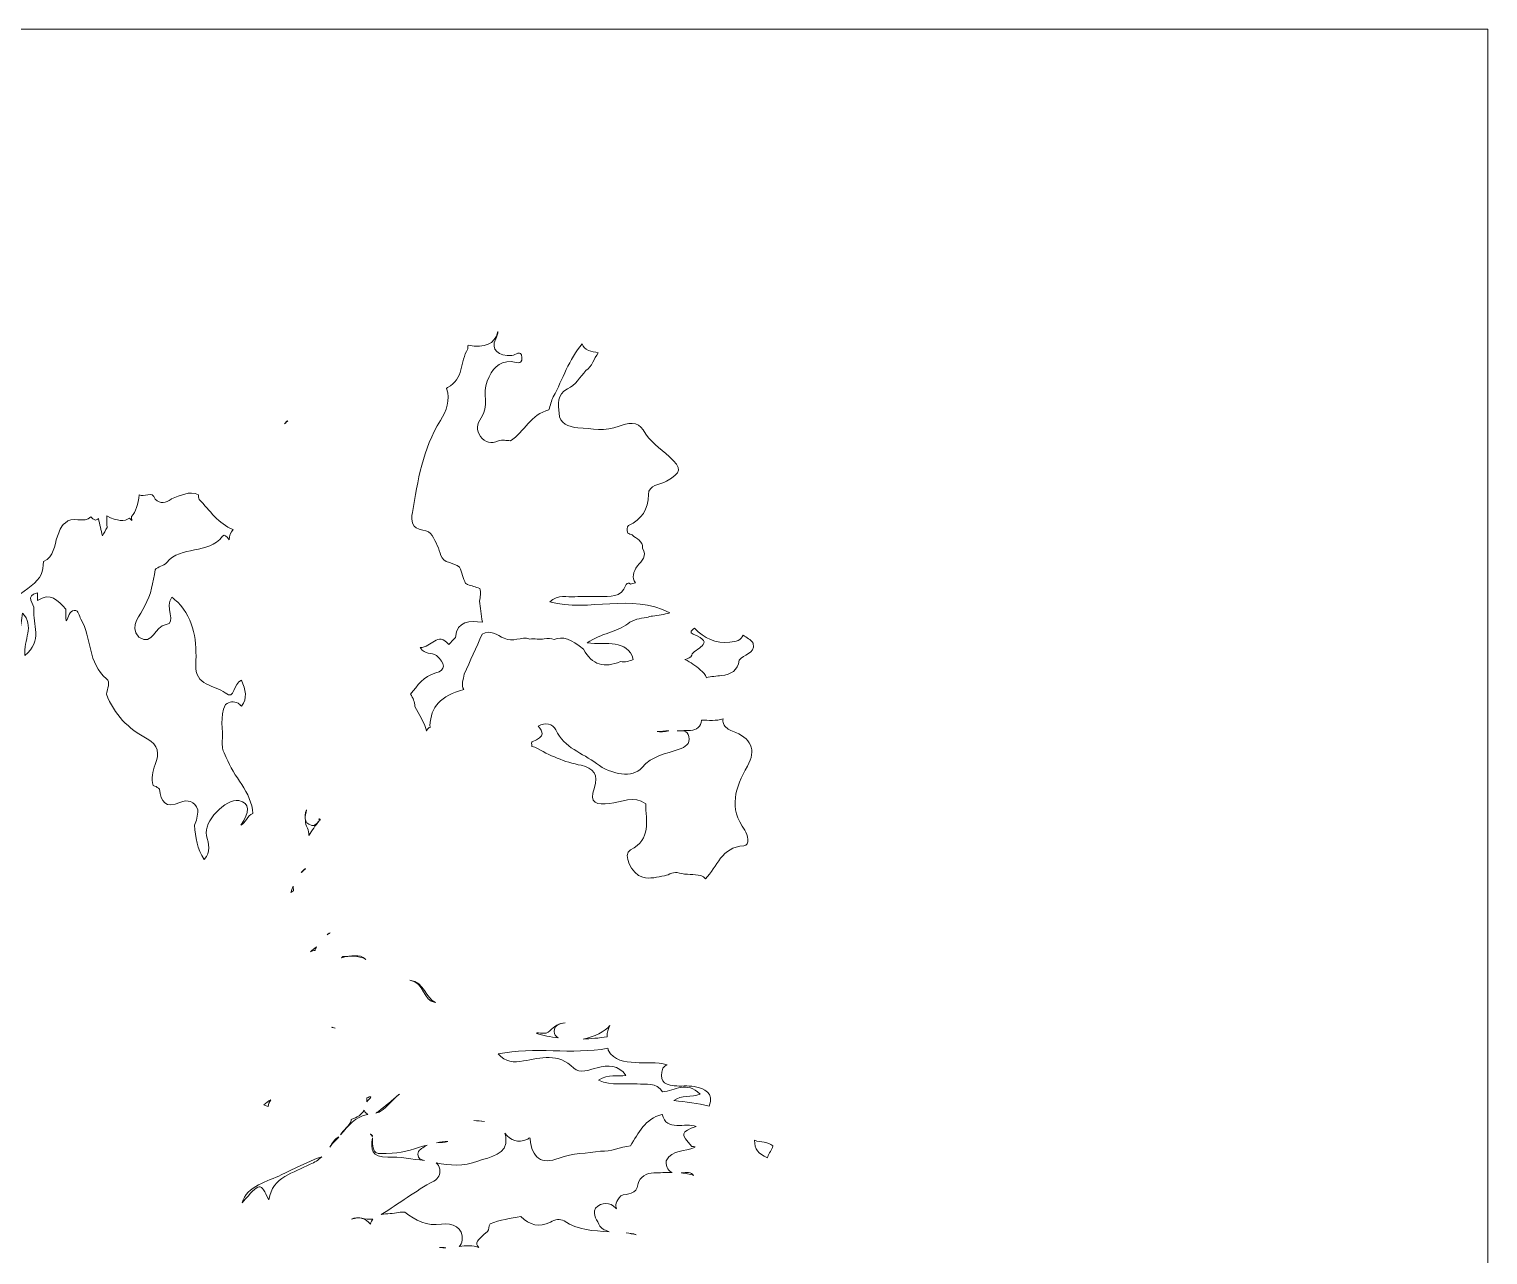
# Model space of a CAD drawing. Extents: x 0 to 4432, y -1000 to 0.
# Drawn here: x 2788.2 to 3288, y -419.8 to 0 of the extents above; entities that cross this region are included whole.
import ezdxf

# ---------------------------------------------------------------- set-up
doc = ezdxf.new("R2010")
doc.units = 0
doc.header["$MEASUREMENT"] = 0
doc.layers.add('Layer 1', color=7, linetype='Continuous')

msp = doc.modelspace()

# ---------------------------------------------------------------- linework, layer by layer
at = {"layer": 'Layer 1', "lineweight": 0}
msp.add_lwpolyline([(2288, 0), (2288, -1000), (3288, -1000), (3288, 0), (2288, 0)], dxfattribs=at)
for points, knots in [([(2927.77, -214.58), (2926.21, -213.27), (2923.77, -214.59), (2922.21, -211.81), (2926.07, -211.93), (2928.18, -206.15), (2932.04, -210.79), (2932.8, -209.98), (2933.56, -209.16), (2934.32, -208.34), (2934.83, -202.5), (2939.16, -202.67), (2943.5, -203.15), (2943.15, -200.37), (2942.86, -198.15), (2942.57, -195.92), (2942.69, -194.47), (2943.11, -193.02), (2942.59, -191.56), (2941.2, -191.12), (2939.82, -190.68), (2938.43, -190.24), (2938.2, -190.1), (2937.98, -189.99), (2937.77, -189.89), (2936.81, -188.13), (2936.63, -186.05), (2935.63, -184.31), (2934.66, -183.43), (2933.42, -183.09), (2932.21, -182.68), (2928.89, -182.13), (2929.18, -178.93), (2928.06, -176.84), (2926.86, -174.58), (2926.18, -171.9), (2923.15, -171.58), (2919.11, -171.15), (2919.04, -168.47), (2919.54, -165.56), (2921.44, -154.68), (2922.99, -143.77), (2929.14, -134.09), (2931.22, -130.82), (2932.53, -126.98), (2931.26, -123.08), (2931.37, -122.95), (2931.5, -122.84), (2931.6, -122.71), (2937.11, -120), (2935.88, -113.78), (2938.48, -109.55), (2938.52, -109.13), (2938.56, -108.71), (2938.59, -108.29), (2944.61, -109.19), (2947.58, -108.06), (2948.85, -103.58), (2948.77, -104.38), (2948.54, -105.21), (2948.08, -106.11), (2946.22, -109.74), (2949.02, -112.13), (2953.64, -111.83), (2954.81, -111.75), (2956.84, -109.51), (2957.04, -112.48), (2957.24, -115.42), (2954.68, -113.84), (2953.46, -113.85), (2948.8, -113.88), (2946.84, -116.35), (2945.13, -120.52), (2943.41, -124.74), (2945.91, -129.34), (2943.13, -133.16), (2941.63, -135.24), (2941.3, -137.4), (2942.87, -139.53), (2944.45, -141.69), (2946.57, -142.03), (2949, -141.05), (2950.33, -140.52), (2951.73, -140.96), (2953.09, -140.98), (2957.95, -138.03), (2960.16, -131.78), (2966.3, -130.43), (2966.8, -128.93), (2967.07, -127.3), (2967.81, -125.93), (2971.1, -119.88), (2973.1, -113.05), (2977.75, -107.83), (2978.35, -110.11), (2980.87, -110.38), (2983.21, -110.86), (2981.63, -112.76), (2981.24, -115.6), (2978.98, -116.96), (2976.93, -119.12), (2975.5, -121.92), (2972.65, -123.24), (2968.82, -125.02), (2969.64, -128.69), (2969.79, -131.57), (2969.98, -135.08), (2972.99, -136.32), (2976.27, -136.53), (2980.97, -136.82), (2985.6, -137.92), (2990.34, -135.99), (2993.04, -134.9), (2996.88, -134.23), (2998.58, -137.26), (3000.81, -141.25), (3004.38, -143.53), (3007.52, -146.41), (3012.06, -150.58), (3011.81, -151.78), (3006.54, -154.82), (3004.33, -156.1), (3000.41, -156.03), (3000.41, -159.36), (3000.41, -164.64), (2998.09, -167.83), (2993.62, -170.05), (2992.84, -170.44), (2993.04, -171.71), (2993.34, -172.62), (2993.83, -172.87), (2994.33, -173.08), (2994.83, -173.27), (2996.2, -174.63), (2998.69, -175.16), (2998.32, -177.82), (3000.07, -180.44), (2998.11, -182.11), (2996.7, -183.85), (2994.96, -185.99), (2994.8, -187.9), (2995.92, -189.65), (2995.35, -189.79), (2994.78, -189.94), (2994.21, -190.09), (2993.65, -189.6), (2993.16, -189.65), (2992.73, -190.26), (2991.14, -194.97), (2987.1, -194.24), (2983.48, -194.36), (2980.72, -194.45), (2977.94, -194.25), (2975.18, -194.45), (2972.53, -194.64), (2969.51, -193.52), (2966.59, -196.14), (2980.32, -199.87), (2994.19, -192.94), (3007.73, -199.92), (3005.81, -200.46), (3003.84, -200.87), (3001.83, -201.05), (3001.09, -201.11), (3000.42, -201.29), (2999.81, -201.55), (2997.43, -201.81), (2995.21, -202.19), (2993.36, -203.65), (2989.58, -206.64), (2984.49, -206.77), (2979.41, -210.19), (2986.04, -211.05), (2993.19, -208.75), (2995.21, -215.94), (2993.8, -216.44), (2992.39, -216.92), (2990.83, -216.63), (2985.38, -218.89), (2981.01, -217.94), (2978.2, -212.39), (2973.92, -208.92), (2970.98, -207.85), (2968.07, -209.05), (2967.06, -208.69), (2965.95, -208.59), (2964.7, -208.88), (2963.06, -209.25), (2961.39, -208.65), (2959.76, -208.9), (2956.86, -207.84), (2953.87, -210.3), (2950.97, -208.65), (2948.55, -207.6), (2946.33, -205.48), (2943.38, -207.24), (2941.48, -211.88), (2939.29, -216.38), (2937.3, -220.96), (2936.94, -222.81), (2936.27, -224.78), (2937.1, -226.19), (2929.16, -228.4), (2925.82, -232.06), (2925.54, -238.63), (2925.58, -238.81), (2925.66, -238.95), (2925.73, -239.11), (2925.05, -239.26), (2924.56, -239.6), (2924.46, -240.33), (2924.43, -240.34), (2924.41, -240.36), (2924.38, -240.38), (2923.66, -237.32), (2921.7, -234.8), (2920.37, -232.01), (2920.31, -230.45), (2919.78, -229.06), (2918.91, -227.8), (2921.29, -224.89), (2923.25, -221.66), (2927.6, -220.51), (2931.11, -219.58), (2930.83, -217.14), (2927.77, -214.58)], [0, 0, 0, 0, 1, 1, 1, 2, 2, 2, 3, 3, 3, 4, 4, 4, 5, 5, 5, 6, 6, 6, 7, 7, 7, 8, 8, 8, 9, 9, 9, 10, 10, 10, 11, 11, 11, 12, 12, 12, 13, 13, 13, 14, 14, 14, 15, 15, 15, 16, 16, 16, 17, 17, 17, 18, 18, 18, 19, 19, 19, 20, 20, 20, 21, 21, 21, 22, 22, 22, 23, 23, 23, 24, 24, 24, 25, 25, 25, 26, 26, 26, 27, 27, 27, 28, 28, 28, 29, 29, 29, 30, 30, 30, 31, 31, 31, 32, 32, 32, 33, 33, 33, 34, 34, 34, 35, 35, 35, 36, 36, 36, 37, 37, 37, 38, 38, 38, 39, 39, 39, 40, 40, 40, 41, 41, 41, 42, 42, 42, 43, 43, 43, 44, 44, 44, 45, 45, 45, 46, 46, 46, 47, 47, 47, 48, 48, 48, 49, 49, 49, 50, 50, 50, 51, 51, 51, 52, 52, 52, 53, 53, 53, 54, 54, 54, 55, 55, 55, 56, 56, 56, 57, 57, 57, 58, 58, 58, 59, 59, 59, 60, 60, 60, 61, 61, 61, 62, 62, 62, 63, 63, 63, 64, 64, 64, 65, 65, 65, 66, 66, 66, 67, 67, 67, 68, 68, 68, 69, 69, 69, 70, 70, 70, 71, 71, 71, 72, 72, 72, 73, 73, 73, 74, 74, 74, 75, 75, 75, 75]), ([(2876.86, -134.12), (2876.49, -134.47), (2876.12, -134.82), (2875.76, -135.18), (2876.08, -134.69), (2876.44, -134.32), (2876.86, -134.12)], [0, 0, 0, 0, 1, 1, 1, 2, 2, 2, 2]), ([(2727.08, -265.34), (2730.3, -264.86), (2729.2, -261.17), (2731.21, -259.79), (2731.68, -258.38), (2732.14, -256.96), (2732.61, -255.54), (2732.18, -255), (2731.79, -254.41), (2731.66, -253.75), (2731.47, -252.84), (2731.23, -251.92), (2730.82, -251.19), (2732.65, -250.02), (2734.84, -249.75), (2737.87, -250.87), (2739.97, -251.64), (2743.43, -251.51), (2745.37, -248.81), (2746.04, -246.15), (2748.21, -244.15), (2748.56, -241.36), (2748.54, -239.99), (2748.09, -238.62), (2748.7, -237.28), (2753.75, -226.25), (2753.67, -214.39), (2754.24, -203.71), (2756.05, -206.64), (2752.15, -212.87), (2758.47, -214.9), (2762.77, -216.28), (2765.13, -213.06), (2766.58, -209.34), (2766.89, -208.55), (2767.25, -207.78), (2767.56, -206.99), (2767.57, -207), (2767.57, -207), (2767.58, -207.01), (2767.52, -207.9), (2767.46, -208.79), (2767.4, -209.69), (2767.29, -214.19), (2767.75, -218.39), (2774.88, -220.82), (2771.03, -214.44), (2770.15, -208.66), (2771.3, -202.79), (2771.31, -202.8), (2771.33, -202.81), (2771.34, -202.82), (2774.93, -204.13), (2779.67, -205.57), (2780.58, -200.81), (2781.6, -195.46), (2786.01, -192.9), (2788.9, -190.7), (2792.37, -188.06), (2793.06, -185.69), (2793.14, -182.39), (2796.87, -180.7), (2796.79, -176.88), (2797.88, -173.71), (2798.61, -172.11), (2798.93, -170.26), (2800.53, -169.17), (2802.76, -166.62), (2807.11, -169.47), (2809.4, -167.04), (2809.8, -167.53), (2810.29, -167.92), (2810.94, -168.15), (2811.3, -168.01), (2811.65, -167.84), (2811.98, -167.66), (2812.42, -169.63), (2812.86, -171.6), (2813.3, -173.57), (2813.3, -173.57), (2813.31, -173.58), (2813.31, -173.58), (2813.84, -172.63), (2814.38, -171.67), (2814.92, -170.72), (2814.88, -169.39), (2814.84, -168.05), (2814.8, -166.72), (2818.47, -168.62), (2820.92, -168.67), (2822.6, -167.52), (2822.87, -167.77), (2823.14, -168.04), (2823.41, -168.34), (2823.32, -167.86), (2823.3, -167.38), (2823.32, -166.9), (2824.79, -165.36), (2825.52, -162.67), (2825.91, -159.48), (2825.91, -159.48), (2825.91, -159.48), (2825.91, -159.48), (2825.91, -159.48), (2825.91, -159.48), (2825.92, -159.48), (2825.92, -159.48), (2825.93, -159.51), (2825.93, -159.51), (2827.56, -160.73), (2830.38, -157.67), (2831.41, -161.04), (2831.41, -161.04), (2831.41, -161.04), (2831.41, -161.04), (2833.27, -162.71), (2835.09, -162.41), (2836.9, -160.94), (2836.9, -160.94), (2836.95, -160.87), (2836.95, -160.87), (2840.03, -159.86), (2843.12, -157.96), (2846.2, -159.51), (2846.21, -160.03), (2846.29, -160.55), (2846.46, -161.07), (2850.11, -164.83), (2853.08, -169.43), (2858.13, -171.39), (2857.09, -172.31), (2856.91, -173.58), (2856.8, -174.87), (2855.9, -173.74), (2855.09, -172.91), (2854.5, -173.67), (2849.48, -180.14), (2840.21, -176.77), (2835.36, -182.72), (2834.25, -184.09), (2832.37, -183.89), (2831.38, -185.23), (2830.69, -189.47), (2830.04, -193.72), (2827.84, -197.52), (2826.53, -200.99), (2822.17, -203.9), (2825.85, -208.32), (2830.82, -211.47), (2831.02, -204.39), (2835.14, -203.96), (2838.94, -203.55), (2834.47, -197.76), (2837.1, -194.59), (2837.85, -195.22), (2838.54, -195.72), (2839.13, -196.33), (2845.01, -202.33), (2845.7, -209.97), (2845.3, -217.68), (2844.92, -225), (2851.84, -224.56), (2855.36, -227.39), (2858.79, -230.15), (2858.15, -223.81), (2860.92, -223.03), (2862.37, -226.29), (2863.14, -229.31), (2860.95, -231.9), (2860.59, -231.52), (2860.21, -231.17), (2859.78, -230.87), (2858.25, -230.13), (2856.83, -230.27), (2855.52, -231.38), (2853.34, -235.46), (2854.77, -239.85), (2854.37, -244.09), (2854.37, -244.83), (2854.4, -245.56), (2854.46, -246.3), (2854.54, -247.52), (2855.42, -248.4), (2855.78, -249.44), (2858.07, -256.13), (2864.62, -261.24), (2864.82, -268.72), (2863.02, -269.33), (2862.43, -272.01), (2860.7, -272.66), (2864, -268.34), (2863.76, -264.97), (2860.04, -264.27), (2855.55, -263.43), (2847.79, -271.6), (2848.98, -276.17), (2849.75, -279.12), (2850.59, -281.87), (2848.19, -284.38), (2845.7, -280.93), (2845.35, -276.79), (2844.82, -272.72), (2845.59, -271.2), (2845.95, -269.43), (2846.03, -267.44), (2844.85, -264.49), (2842.58, -263.7), (2839.9, -264.9), (2834.99, -267.08), (2833.37, -264.64), (2832.86, -260.31), (2832.42, -259.86), (2831.89, -259.52), (2831.3, -259.28), (2831.09, -259.2), (2830.9, -259.15), (2830.69, -259.08), (2830.13, -256.69), (2830.37, -254.33), (2831.43, -251.86), (2832.94, -248.34), (2832.46, -245.11), (2828.68, -243.11), (2822.19, -239.66), (2817.35, -234.73), (2814.69, -227.79), (2815.04, -226), (2816.14, -223.61), (2814.76, -222.5), (2808.19, -217.18), (2809.76, -208.53), (2805.97, -202.14), (2805.3, -201.02), (2805.3, -199.03), (2803.67, -199.11), (2801.79, -199.19), (2801.93, -201.55), (2800.85, -202.66), (2800.85, -202.65), (2800.85, -202.65), (2800.85, -202.65), (2800.83, -201.31), (2800.8, -199.97), (2800.78, -198.63), (2798.1, -195.82), (2795.53, -192.62), (2791.09, -195.75), (2791.09, -195.75), (2791.09, -195.75), (2791.09, -195.75), (2791.07, -194.85), (2791.06, -193.94), (2791.05, -193.03), (2786.48, -194.06), (2790.13, -196.83), (2789.84, -198.76), (2789.84, -198.76), (2789.84, -198.76), (2789.84, -198.76), (2789.84, -198.76), (2789.84, -198.76), (2789.84, -198.76), (2789.4, -203.81), (2793.01, -209.59), (2786.72, -214.51), (2786.27, -209.27), (2790.21, -204.41), (2785.93, -200.04), (2785.53, -202.13), (2785.63, -205.19), (2784.76, -205.5), (2778.59, -207.71), (2781.44, -212.52), (2781.28, -216.36), (2780.98, -224.01), (2780.84, -231.86), (2775.98, -238.13), (2772.29, -242.88), (2770.55, -248.14), (2768.87, -253.64), (2768.15, -256.02), (2768.79, -260.45), (2765.47, -260.01), (2762.39, -259.59), (2763.57, -255.43), (2763.48, -252.77), (2763.46, -252.31), (2763.54, -251.85), (2763.57, -251.39), (2763.54, -250.9), (2763.67, -250.44), (2763.85, -249.99), (2763.76, -250.46), (2763.66, -250.92), (2763.57, -251.39), (2764.97, -249.78), (2767.99, -249.91), (2768.2, -246.98), (2768.28, -245.89), (2769.02, -244.44), (2767.89, -243.88), (2766.32, -243.1), (2765.76, -245.05), (2764.72, -245.77), (2764.72, -245.77), (2764.72, -245.77), (2764.72, -245.77), (2764.65, -242.15), (2764.59, -238.52), (2764.52, -234.9), (2763.2, -235.56), (2762.41, -236.57), (2762.32, -238.1), (2761.53, -251.74), (2759.39, -265.34), (2760.48, -279.04), (2760.75, -282.42), (2759.34, -283.05), (2756.69, -283.13), (2755.45, -283.33), (2754.69, -284.02), (2754.08, -284.88), (2753.61, -283.59), (2752.91, -283.04), (2750.87, -286.47), (2748.62, -290.25), (2746.36, -292.85), (2752.48, -294.75), (2754.92, -295.51), (2754.66, -297.91), (2754.2, -300.03), (2753.62, -302.71), (2753.3, -305.46), (2752.5, -308.07), (2751.36, -311.75), (2753.55, -312.35), (2756.28, -312.66), (2756.28, -312.66), (2756.28, -312.66), (2756.28, -312.66), (2754.67, -318.28), (2753.9, -324.02), (2754.52, -331.26), (2752, -328.61), (2751.75, -325.91), (2749.48, -325.04), (2743.99, -323.86), (2748.56, -330.2), (2745.12, -330.71), (2744.85, -330.18), (2744.27, -329.6), (2744.3, -329.06), (2744.45, -326.36), (2744.75, -323.68), (2744.99, -320.99), (2744.82, -320.67), (2744.64, -320.35), (2744.46, -320.03), (2744.28, -320.34), (2744.09, -320.66), (2743.91, -320.97), (2740.13, -322.74), (2740.76, -319.82), (2740.33, -318.02), (2740.61, -317.56), (2740.83, -317.02), (2741.01, -316.37), (2740.77, -314.85), (2740.28, -313.6), (2738.34, -313.96), (2730.49, -310.51), (2731.63, -301.15), (2726.21, -293.82), (2725.04, -299.85), (2731, -303.36), (2726.72, -308.2), (2725.82, -302.15), (2720.06, -301.26), (2717.3, -297.42), (2717.3, -297.42), (2717.3, -297.42), (2717.3, -297.42), (2717.73, -293.45), (2715.91, -290.73), (2712.39, -289.2), (2707.77, -287.2), (2706.49, -284.87), (2711.05, -281.33), (2714.22, -278.87), (2714.53, -275.58), (2713.25, -272.02), (2712.58, -270.13), (2710.78, -268.63), (2711.3, -266.33), (2716.66, -266.98), (2722.28, -272.62), (2727.08, -265.34)], [0, 0, 0, 0, 1, 1, 1, 2, 2, 2, 3, 3, 3, 4, 4, 4, 5, 5, 5, 6, 6, 6, 7, 7, 7, 8, 8, 8, 9, 9, 9, 10, 10, 10, 11, 11, 11, 12, 12, 12, 13, 13, 13, 14, 14, 14, 15, 15, 15, 16, 16, 16, 17, 17, 17, 18, 18, 18, 19, 19, 19, 20, 20, 20, 21, 21, 21, 22, 22, 22, 23, 23, 23, 24, 24, 24, 25, 25, 25, 26, 26, 26, 27, 27, 27, 28, 28, 28, 29, 29, 29, 30, 30, 30, 31, 31, 31, 32, 32, 32, 33, 33, 33, 34, 34, 34, 35, 35, 35, 36, 36, 36, 37, 37, 37, 38, 38, 38, 39, 39, 39, 40, 40, 40, 41, 41, 41, 42, 42, 42, 43, 43, 43, 44, 44, 44, 45, 45, 45, 46, 46, 46, 47, 47, 47, 48, 48, 48, 49, 49, 49, 50, 50, 50, 51, 51, 51, 52, 52, 52, 53, 53, 53, 54, 54, 54, 55, 55, 55, 56, 56, 56, 57, 57, 57, 58, 58, 58, 59, 59, 59, 60, 60, 60, 61, 61, 61, 62, 62, 62, 63, 63, 63, 64, 64, 64, 65, 65, 65, 66, 66, 66, 67, 67, 67, 68, 68, 68, 69, 69, 69, 70, 70, 70, 71, 71, 71, 72, 72, 72, 73, 73, 73, 74, 74, 74, 75, 75, 75, 76, 76, 76, 77, 77, 77, 78, 78, 78, 79, 79, 79, 80, 80, 80, 81, 81, 81, 82, 82, 82, 83, 83, 83, 84, 84, 84, 85, 85, 85, 86, 86, 86, 87, 87, 87, 88, 88, 88, 89, 89, 89, 90, 90, 90, 91, 91, 91, 92, 92, 92, 93, 93, 93, 94, 94, 94, 95, 95, 95, 96, 96, 96, 97, 97, 97, 98, 98, 98, 99, 99, 99, 100, 100, 100, 101, 101, 101, 102, 102, 102, 103, 103, 103, 104, 104, 104, 105, 105, 105, 106, 106, 106, 107, 107, 107, 108, 108, 108, 109, 109, 109, 110, 110, 110, 111, 111, 111, 112, 112, 112, 113, 113, 113, 114, 114, 114, 115, 115, 115, 116, 116, 116, 117, 117, 117, 118, 118, 118, 119, 119, 119, 120, 120, 120, 121, 121, 121, 122, 122, 122, 123, 123, 123, 124, 124, 124, 125, 125, 125, 126, 126, 126, 127, 127, 127, 128, 128, 128, 129, 129, 129, 130, 130, 130, 131, 131, 131, 132, 132, 132, 132]), ([(3015.23, -214.39), (3015.82, -212.21), (3024.09, -210.51), (3015.76, -207.23), (3014.35, -206.67), (3015.2, -205.91), (3016.21, -205.17), (3019.42, -208.79), (3023.46, -210.41), (3028.29, -210), (3030.36, -209.82), (3032.2, -209.32), (3032.85, -207.54), (3034, -208.46), (3035.5, -209.02), (3036.28, -210.35), (3037.13, -214.28), (3032.8, -213.95), (3031.52, -216.14), (3030.99, -219.63), (3028.69, -221.11), (3025.44, -221.43), (3023.69, -221.59), (3021.93, -221.71), (3020.26, -222.18), (3020.08, -221.19), (3019.2, -220.3), (3018.17, -219.44), (3016.55, -218.08), (3014.85, -216.82), (3012.91, -215.97), (3013.92, -215.6), (3014.98, -215.35), (3015.23, -214.39)], [0, 0, 0, 0, 1, 1, 1, 2, 2, 2, 3, 3, 3, 4, 4, 4, 5, 5, 5, 6, 6, 6, 7, 7, 7, 8, 8, 8, 9, 9, 9, 10, 10, 10, 11, 11, 11, 11]), ([(2962.59, -238.72), (2964.99, -237.38), (2967.62, -237.8), (2968.65, -240.05), (2971.52, -246.3), (2977.85, -247.89), (2982.61, -251.55), (2987.64, -255.42), (2995.11, -256.64), (2998.16, -253), (3001.73, -248.75), (3006.41, -248.26), (3010.88, -246.66), (3012.93, -245.91), (3014.9, -244.94), (3014.27, -242.3), (3013.76, -240.14), (3011.94, -240.37), (3010.29, -240.32), (3011.79, -240.3), (3013.33, -240.28), (3014.87, -240.22), (3016.94, -240.14), (3018.45, -238.9), (3018.55, -236.8), (3018.56, -236.74), (3018.55, -236.7), (3018.55, -236.65), (3021.06, -236.77), (3023.59, -237.01), (3025.98, -236.26), (3025.91, -236.78), (3025.92, -237.31), (3026.09, -237.87), (3026.68, -239.27), (3027.82, -239.89), (3029.18, -240.42), (3035.53, -242.85), (3037.56, -246.79), (3034.3, -252.5), (3030.11, -259.86), (3027.79, -266.74), (3033.43, -274.4), (3034.48, -275.84), (3035.33, -279.67), (3033.08, -279.77), (3025.4, -280.11), (3023.98, -287.01), (3019.92, -291.05), (3019.5, -290.55), (3019, -290.16), (3018.37, -289.95), (3015.96, -289.29), (3013.39, -289.78), (3010.99, -289.06), (3009.11, -288.31), (3007.63, -289.73), (3005.93, -289.98), (3003.44, -290.36), (3001, -291.24), (2998.44, -290.52), (2994.52, -289.42), (2991.42, -282.56), (2994.25, -281.11), (3001.46, -277.41), (2999.51, -271.18), (2999.47, -265.39), (2995.35, -262.16), (2991.19, -264.91), (2987.04, -265.27), (2983.05, -265.63), (2979.72, -265.47), (2981.88, -259.76), (2983.44, -255.65), (2981.51, -252.95), (2977.36, -252.17), (2971.65, -251.09), (2966.48, -248.8), (2961.51, -245.93), (2961.15, -245.88), (2960.8, -245.81), (2960.45, -245.74), (2960.37, -244.87), (2960.35, -244.18), (2960.55, -244.11), (2965.39, -242.36), (2964.15, -240.53), (2962.59, -238.72)], [0, 0, 0, 0, 1, 1, 1, 2, 2, 2, 3, 3, 3, 4, 4, 4, 5, 5, 5, 6, 6, 6, 7, 7, 7, 8, 8, 8, 9, 9, 9, 10, 10, 10, 11, 11, 11, 12, 12, 12, 13, 13, 13, 14, 14, 14, 15, 15, 15, 16, 16, 16, 17, 17, 17, 18, 18, 18, 19, 19, 19, 20, 20, 20, 21, 21, 21, 22, 22, 22, 23, 23, 23, 24, 24, 24, 25, 25, 25, 26, 26, 26, 27, 27, 27, 28, 28, 28, 29, 29, 29, 29]), ([(3003.41, -240.62), (3004.62, -240.48), (3005.97, -240.41), (3007.39, -240.37), (3005.84, -240.57), (3004.42, -240.94), (3003.41, -240.62)], [0, 0, 0, 0, 1, 1, 1, 2, 2, 2, 2]), ([(2883.28, -267.4), (2882.9, -269.44), (2881.84, -271.87), (2885.12, -272.74), (2886.09, -273), (2886.69, -272.11), (2887.33, -271.46), (2887.45, -271.33), (2887.56, -271.24), (2887.64, -271.17), (2886.2, -272.81), (2885.14, -274.54), (2884.06, -276.18), (2884.35, -274.52), (2882.81, -272.82), (2882.85, -271.15), (2882.73, -269.91), (2882.68, -268.68), (2883.28, -267.4)], [0, 0, 0, 0, 1, 1, 1, 2, 2, 2, 3, 3, 3, 4, 4, 4, 5, 5, 5, 6, 6, 6, 6]), ([(2887.88, -270.88), (2887.82, -270.94), (2887.78, -271.01), (2887.72, -271.07), (2887.76, -271.01), (2887.77, -270.96), (2887.7, -270.88), (2887.05, -270.22), (2888.36, -270.55), (2887.88, -270.88)], [0, 0, 0, 0, 1, 1, 1, 2, 2, 2, 3, 3, 3, 3]), ([(2882.9, -287.48), (2882.74, -287.71), (2882.57, -287.92), (2882.36, -288.11), (2882.04, -288.38), (2881.73, -288.65), (2881.42, -288.92), (2881.86, -288.4), (2882.35, -287.93), (2882.9, -287.48)], [0, 0, 0, 0, 1, 1, 1, 2, 2, 2, 3, 3, 3, 3]), ([(2878.7, -293.56), (2878.69, -293.98), (2878.72, -294.44), (2878.81, -294.95), (2878.85, -295.15), (2878.45, -295.4), (2877.87, -295.74), (2878.13, -295), (2878.4, -294.27), (2878.7, -293.56)], [0, 0, 0, 0, 1, 1, 1, 2, 2, 2, 3, 3, 3, 3]), ([(2890.52, -309.89), (2890.67, -309.85), (2890.81, -309.8), (2890.96, -309.75), (2891.08, -309.68), (2891.2, -309.6), (2891.31, -309.53), (2890.99, -309.76), (2890.67, -309.99), (2890.36, -310.23), (2890.41, -310.12), (2890.47, -310.01), (2890.52, -309.89)], [0, 0, 0, 0, 1, 1, 1, 2, 2, 2, 3, 3, 3, 4, 4, 4, 4]), ([(2886.65, -314.36), (2886.46, -314.74), (2886.3, -315.13), (2886.17, -315.55), (2885.66, -315.54), (2885.13, -315.71), (2884.6, -316.01), (2885.25, -315.46), (2885.95, -314.92), (2886.65, -314.36)], [0, 0, 0, 0, 1, 1, 1, 2, 2, 2, 3, 3, 3, 3]), ([(2895.73, -317.69), (2898.42, -317.75), (2901.33, -316.51), (2903.55, -318.63), (2900.83, -317.22), (2898.09, -317.29), (2895.28, -318.08), (2895.44, -317.96), (2895.59, -317.83), (2895.73, -317.69)], [0, 0, 0, 0, 1, 1, 1, 2, 2, 2, 3, 3, 3, 3]), ([(2927.4, -333.44), (2927.39, -333.44), (2927.39, -333.45), (2927.38, -333.45), (2927.38, -333.45), (2927.38, -333.45), (2927.38, -333.45), (2927.38, -333.45), (2927.38, -333.45), (2927.38, -333.45), (2927.38, -333.45), (2927.38, -333.45), (2927.38, -333.45), (2927.38, -333.45), (2927.38, -333.45), (2927.38, -333.45), (2927.38, -333.45), (2927.38, -333.45), (2927.38, -333.45), (2923.17, -332.9), (2923.82, -326.6), (2918.67, -325.75), (2923.83, -326.54), (2924.03, -331.91), (2927.4, -333.44)], [0, 0, 0, 0, 1, 1, 1, 2, 2, 2, 3, 3, 3, 4, 4, 4, 5, 5, 5, 6, 6, 6, 7, 7, 7, 8, 8, 8, 8]), ([(2892.23, -341.96), (2892.52, -342.03), (2892.82, -342.1), (2893.11, -342.16), (2892.75, -342.13), (2892.4, -342.08), (2892.04, -342.03), (2892.02, -341.99), (2891.99, -341.95), (2891.97, -341.91), (2892.06, -341.93), (2892.14, -341.94), (2892.23, -341.96)], [0, 0, 0, 0, 1, 1, 1, 2, 2, 2, 3, 3, 3, 4, 4, 4, 4]), ([(2969.43, -345.53), (2966.86, -345.2), (2964.33, -344.7), (2961.88, -343.95), (2962.8, -343.34), (2965.04, -344.8), (2966.64, -343.15), (2968.1, -341.65), (2969.75, -340.39), (2971.85, -340.39), (2970.12, -340.63), (2968.2, -340.92), (2968.12, -343.4), (2968.09, -344.3), (2968.6, -345.03), (2969.43, -345.53)], [0, 0, 0, 0, 1, 1, 1, 2, 2, 2, 3, 3, 3, 4, 4, 4, 5, 5, 5, 5]), ([(2987.23, -341.31), (2986.63, -342.37), (2986.28, -343.65), (2986.22, -345.16), (2983.46, -345.59), (2980.71, -345.87), (2977.99, -345.95), (2981.77, -345.15), (2985.55, -343.45), (2987.23, -341.31)], [0, 0, 0, 0, 1, 1, 1, 2, 2, 2, 3, 3, 3, 3]), ([(2986.53, -349.09), (2986.55, -349.3), (2986.58, -349.52), (2986.61, -349.73), (2988.66, -353.41), (2992.17, -353.73), (2995.87, -354.02), (2999.48, -354.31), (3003.3, -353.69), (3006.78, -354.76), (3006.22, -355.02), (3005.71, -355.35), (3005.36, -355.95), (3003.97, -359.69), (3005.33, -361.61), (3009.23, -361.96), (3011.51, -362.16), (3013.84, -361.82), (3016.05, -362.23), (3019.75, -362.92), (3022.86, -364.34), (3021.26, -368.93), (3017.31, -367.8), (3013.2, -367.54), (3009.15, -366.96), (3011.61, -365.13), (3015.16, -365.93), (3018.09, -364.79), (3013.59, -360.13), (3009.4, -363.68), (3005.27, -364.03), (3003.11, -360.71), (2999.67, -361.52), (2996.53, -361.29), (2992.38, -360.99), (2988.05, -362), (2983.24, -360.06), (2986.8, -357.64), (2989.87, -358.89), (2992.7, -358.43), (2990.14, -354.76), (2986.65, -354.74), (2982.79, -355.74), (2980.13, -356.43), (2976.83, -358.01), (2974.79, -355.91), (2969.5, -350.5), (2963.51, -352.44), (2957.6, -353.45), (2954.3, -354.02), (2951.43, -353.87), (2948.89, -351.02), (2961.35, -348.45), (2974.12, -351.38), (2986.53, -349.09)], [0, 0, 0, 0, 1, 1, 1, 2, 2, 2, 3, 3, 3, 4, 4, 4, 5, 5, 5, 6, 6, 6, 7, 7, 7, 8, 8, 8, 9, 9, 9, 10, 10, 10, 11, 11, 11, 12, 12, 12, 13, 13, 13, 14, 14, 14, 15, 15, 15, 16, 16, 16, 17, 17, 17, 18, 18, 18, 18]), ([(2870.98, -366.74), (2870.47, -367.49), (2870.12, -368.26), (2870.15, -369.03), (2869.67, -368.9), (2869.17, -368.72), (2868.67, -368.51), (2869.34, -367.76), (2870.11, -367.18), (2870.98, -366.74)], [0, 0, 0, 0, 1, 1, 1, 2, 2, 2, 3, 3, 3, 3]), ([(2903.97, -366.04), (2905.01, -365.68), (2906.27, -365.14), (2904.08, -367.25), (2904.01, -367.32), (2903.96, -367.39), (2903.89, -367.46), (2903.95, -367), (2903.98, -366.54), (2903.97, -366.04)], [0, 0, 0, 0, 1, 1, 1, 2, 2, 2, 3, 3, 3, 3]), ([(2907.98, -370.65), (2910.27, -368.82), (2912.59, -367.02), (2914.83, -364.98), (2914.91, -364.93), (2914.99, -364.89), (2915.08, -364.84), (2912.35, -366.85), (2910, -370.56), (2907.01, -371.38), (2907.35, -371.15), (2907.67, -370.89), (2907.98, -370.65)], [0, 0, 0, 0, 1, 1, 1, 2, 2, 2, 3, 3, 3, 4, 4, 4, 4]), ([(2898.6, -373.84), (2898.6, -373.7), (2898.59, -373.57), (2898.58, -373.44), (2900.67, -372.85), (2902.12, -371.8), (2902.98, -370.32), (2903.12, -370.68), (2903.36, -371.03), (2903.74, -371.37), (2903.92, -371.53), (2904.09, -371.65), (2904.27, -371.75), (2899.81, -372.56), (2897.49, -375.67), (2894.95, -378.7), (2895.93, -376.91), (2897.89, -375.83), (2898.6, -373.84)], [0, 0, 0, 0, 1, 1, 1, 2, 2, 2, 3, 3, 3, 4, 4, 4, 5, 5, 5, 6, 6, 6, 6]), ([(2928.91, -390.54), (2928.75, -389.45), (2928.29, -388.8), (2927.64, -388.39), (2932.37, -389.3), (2937.06, -389.58), (2941.9, -387.79), (2946.22, -386.19), (2952.28, -385.59), (2951.6, -379.84), (2951.53, -379.2), (2951.38, -378.65), (2951.19, -378.15), (2951.19, -378.15), (2951.19, -378.15), (2951.19, -378.15), (2953.2, -380.83), (2955.71, -381.49), (2958.79, -380.39), (2959.17, -380.26), (2959.84, -379.33), (2959.91, -380.14), (2960.48, -386.68), (2963.65, -389.11), (2969.82, -386.73), (2974.48, -384.92), (2979.3, -385.16), (2984.01, -384.3), (2987.57, -384.6), (2990.79, -382.93), (2994.24, -382.51), (2997.01, -378.13), (2999.23, -373.22), (3004.99, -371.77), (3005.05, -371.76), (3005.09, -371.73), (3005.14, -371.7), (3006.53, -377.84), (3013.11, -374.42), (3016.79, -375.85), (3011.45, -377.72), (3011.27, -378.35), (3015.27, -382.77), (3015.67, -382.78), (3016.01, -382.8), (3016.36, -382.82), (3016.36, -382.82), (3016.24, -382.91), (3016.14, -383.08), (3013.03, -384.67), (3008.57, -383.63), (3006.45, -387.6), (3006.46, -390.18), (3007.32, -391.24), (3008.51, -391.64), (3006.44, -391.64), (3004.32, -391.75), (3002.22, -391.75), (2999.93, -391.74), (2997.26, -393.36), (2996.92, -395.44), (2996.27, -399.44), (2993.24, -398.78), (2990.89, -399.6), (2989.23, -401.6), (2988.99, -402.99), (2989.48, -404.07), (2989.41, -404), (2989.34, -403.96), (2989.27, -403.88), (2987.15, -401.73), (2984.55, -401.65), (2982.21, -403.92), (2981.12, -406.36), (2983.04, -408.05), (2983.72, -410.05), (2984.71, -411.06), (2985.8, -411.61), (2986.94, -411.92), (2981.62, -411.66), (2976.32, -411.41), (2971.52, -408.24), (2970.19, -407.36), (2968.34, -407.79), (2966.85, -408.61), (2962.94, -410.78), (2959.69, -409.55), (2956.73, -406.71), (2953.15, -407.35), (2949.54, -407.85), (2946.14, -409.28), (2945.61, -410.08), (2945.84, -411.26), (2945.22, -411.83), (2941.7, -415), (2940.73, -415.87), (2942.35, -417.31), (2940.25, -416.53), (2937.93, -416.72), (2935.54, -417.01), (2936.09, -416.58), (2936.47, -415.87), (2936.6, -414.72), (2937.04, -410.62), (2933.34, -408.82), (2929.51, -409.36), (2924.5, -410.07), (2920.61, -408.18), (2916.94, -405.25), (2916.24, -405.18), (2915.53, -405.2), (2914.84, -405.3), (2913.01, -405.77), (2910.74, -405.67), (2908.85, -406.06), (2914.88, -402.28), (2920.59, -397.99), (2926.85, -394.58), (2928.45, -393.71), (2929.16, -392.3), (2928.91, -390.54)], [0, 0, 0, 0, 1, 1, 1, 2, 2, 2, 3, 3, 3, 4, 4, 4, 5, 5, 5, 6, 6, 6, 7, 7, 7, 8, 8, 8, 9, 9, 9, 10, 10, 10, 11, 11, 11, 12, 12, 12, 13, 13, 13, 14, 14, 14, 15, 15, 15, 16, 16, 16, 17, 17, 17, 18, 18, 18, 19, 19, 19, 20, 20, 20, 21, 21, 21, 22, 22, 22, 23, 23, 23, 24, 24, 24, 25, 25, 25, 26, 26, 26, 27, 27, 27, 28, 28, 28, 29, 29, 29, 30, 30, 30, 31, 31, 31, 32, 32, 32, 33, 33, 33, 34, 34, 34, 35, 35, 35, 36, 36, 36, 37, 37, 37, 38, 38, 38, 39, 39, 39, 40, 40, 40, 40]), ([(2940.61, -373.89), (2941.77, -373.89), (2942.98, -373.95), (2944.19, -374.14), (2942.95, -374.02), (2941.7, -373.98), (2940.61, -373.89)], [0, 0, 0, 0, 1, 1, 1, 2, 2, 2, 2]), ([(2893.85, -379.97), (2892.88, -380.85), (2892.05, -381.88), (2891.23, -382.93), (2892.02, -381.58), (2892.85, -380.27), (2894.28, -379.48), (2894.14, -379.65), (2894, -379.81), (2893.85, -379.97)], [0, 0, 0, 0, 1, 1, 1, 2, 2, 2, 3, 3, 3, 3]), ([(2905.81, -379.06), (2905.81, -379.14), (2905.81, -379.22), (2905.82, -379.3), (2905.59, -378.97), (2905.35, -378.72), (2905.06, -378.53), (2905.34, -378.53), (2905.61, -378.72), (2905.81, -379.06)], [0, 0, 0, 0, 1, 1, 1, 2, 2, 2, 3, 3, 3, 3]), ([(2912.64, -385.01), (2916.85, -384.77), (2920.7, -383.34), (2924.57, -382.25), (2924.37, -382.36), (2924.16, -382.46), (2923.96, -382.61), (2922.83, -383.42), (2921.4, -383.82), (2921.43, -385.42), (2921.45, -386.95), (2922.51, -387.27), (2923.69, -387.53), (2919.48, -387.07), (2915.25, -386.27), (2911.09, -386.34), (2905.57, -386.45), (2905.14, -383.8), (2905.82, -379.81), (2905.9, -385.87), (2906.5, -385.35), (2912.64, -385.01)], [0, 0, 0, 0, 1, 1, 1, 2, 2, 2, 3, 3, 3, 4, 4, 4, 5, 5, 5, 6, 6, 6, 7, 7, 7, 7]), ([(2927.84, -381.47), (2929.11, -381.22), (2930.39, -381.02), (2931.69, -380.98), (2930.51, -381.44), (2929.18, -381.4), (2927.84, -381.47)], [0, 0, 0, 0, 1, 1, 1, 2, 2, 2, 2]), ([(3042.97, -382.57), (3042.95, -384.06), (3041.55, -384.91), (3041.26, -386.28), (3041.23, -386.4), (3041.23, -386.52), (3041.21, -386.64), (3037.97, -385.2), (3036.8, -383.67), (3036.78, -380.62), (3038.71, -381.43), (3041.62, -380.91), (3042.97, -382.57)], [0, 0, 0, 0, 1, 1, 1, 2, 2, 2, 3, 3, 3, 4, 4, 4, 4]), ([(2888.46, -386.24), (2887.36, -387.33), (2886.1, -388.24), (2884.46, -388.75), (2878.97, -391.92), (2871.64, -392.94), (2870.33, -401.01), (2867.43, -394.9), (2867.34, -394.92), (2861.18, -402.05), (2862.77, -396.19), (2870.09, -394.66), (2874.62, -392.49), (2878.9, -390.45), (2883.64, -387.88), (2888.46, -386.24)], [0, 0, 0, 0, 1, 1, 1, 2, 2, 2, 3, 3, 3, 4, 4, 4, 5, 5, 5, 5]), ([(3015.9, -392.65), (3014.55, -392.16), (3013.13, -391.91), (3011.66, -391.77), (3013.4, -391.61), (3015.09, -391.42), (3015.9, -392.65)], [0, 0, 0, 0, 1, 1, 1, 2, 2, 2, 2]), ([(2898.64, -407.69), (2900.9, -406.21), (2903.39, -408.16), (2905.95, -407.58), (2905.59, -408.03), (2905.32, -408.61), (2905.16, -409.34), (2903.53, -407.43), (2901.47, -406.57), (2898.64, -407.69)], [0, 0, 0, 0, 1, 1, 1, 2, 2, 2, 3, 3, 3, 3]), ([(2992.77, -412.35), (2993.94, -412.4), (2995.11, -412.54), (2996.23, -412.96), (2995.08, -412.68), (2993.93, -412.49), (2992.77, -412.35)], [0, 0, 0, 0, 1, 1, 1, 2, 2, 2, 2]), ([(2930.99, -417.44), (2930.28, -417.45), (2929.57, -417.42), (2928.87, -417.33), (2929.54, -417.29), (2930.26, -417.36), (2930.99, -417.44)], [0, 0, 0, 0, 1, 1, 1, 2, 2, 2, 2])]:
    msp.add_open_spline(points, degree=3, knots=knots, dxfattribs=at)

doc.saveas('drawing.dxf')
